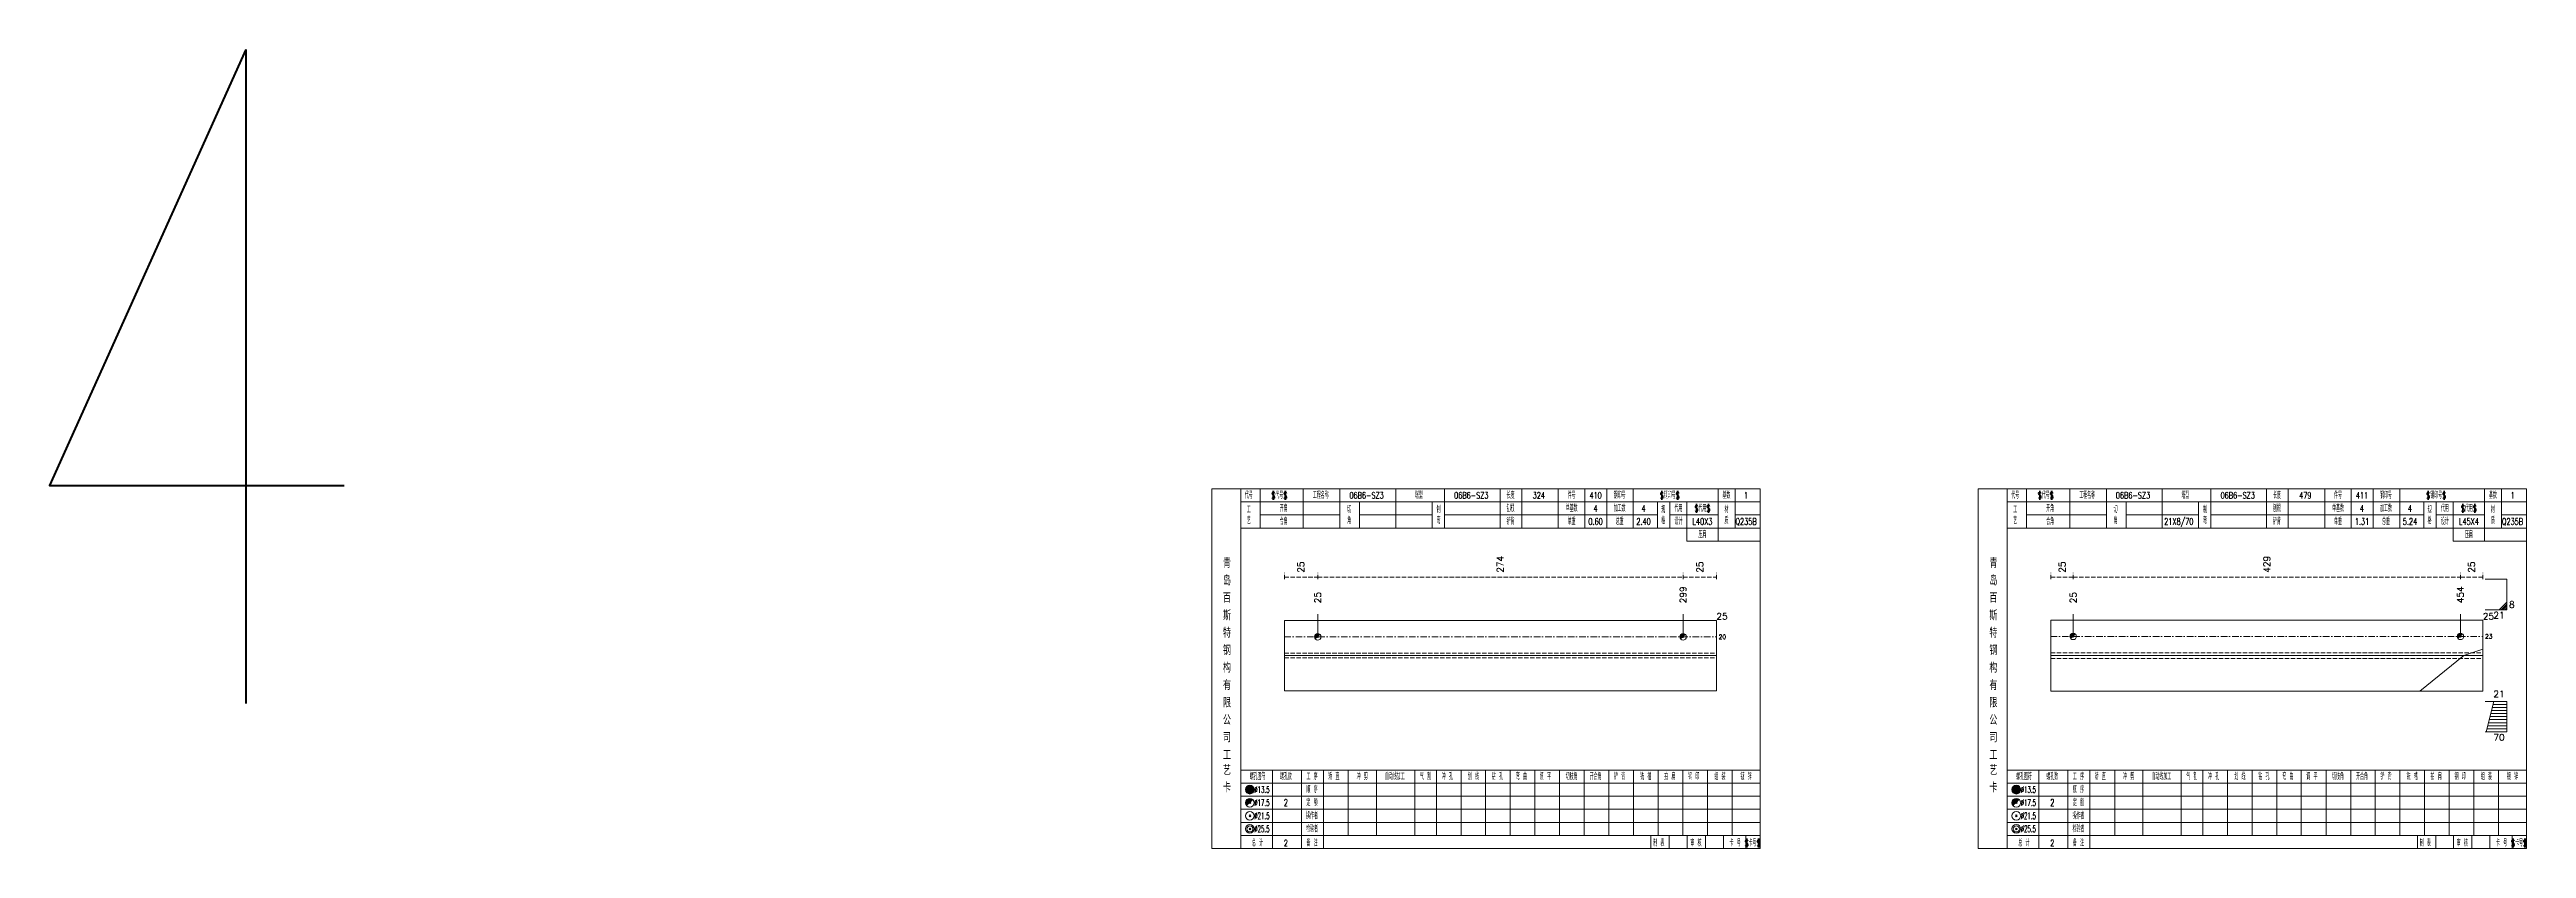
# Model space of a CAD drawing. Extents: x -533 to 8774, y 0 to 7979.
# Drawn here: x -533 to 603, y 5199 to 5566 of the extents above; entities that cross this region are included whole.
import ezdxf
from ezdxf.enums import TextEntityAlignment as Align

# ---------------------------------------------------------------- set-up
doc = ezdxf.new("R2010")
doc.units = 0
doc.header["$MEASUREMENT"] = 0
doc.linetypes.add('一点画线', pattern=[5.2, 3, -1, 0.2, -1])
doc.linetypes.add('虚线', pattern=[2.75, 2, -0.75])
doc.layers.get('0').update_dxf_attribs({"linetype": 'CONTINUOUS', "lineweight": 25})
for name, color, linetype, lineweight in [('1', 7, 'CONTINUOUS', 25), ('4', 7, 'CONTINUOUS', 25), ('5', 7, 'CONTINUOUS', 25)]:
    doc.layers.add(name, color=color, linetype=linetype, lineweight=lineweight)
doc.styles.get("Standard").update_dxf_attribs({"font": 'simplex.shx', "width": 0.7, "height": 3, "bigfont": 'gbhzfs.shx'})

# ---------------------------------------------------------------- blocks, each defined once
blk = doc.blocks.new('孔17.5')
at = {"layer": '5', "color": 7, "linetype": 'Continuous', "lineweight": 0}
for p, q in [((-0.2, -0.2), (0.2, 0.2)), ((-0.2, 0.2), (0.2, -0.2))]:
    blk.add_line(p, q, dxfattribs=at)
at = {"layer": '5', "color": 7, "linetype": 'Continuous', "lineweight": 13}
blk.add_circle((0, 0), 1, dxfattribs=at)
for radius in [0.9, 0.8, 0.7, 0.6, 0.5, 0.4, 0.3, 0.2, 0.1]:
    blk.add_arc((0, 0), radius, 45, 225, dxfattribs=at)

msp = doc.modelspace()

# ---------------------------------------------------------------- linework, layer by layer
at = {"color": 8, "linetype": '虚线', "lineweight": 9}
for p, q in [((33.3, 5322.5), (33.3, 5325.5)), ((33.3, 5323.5), (48.6, 5323.5)), ((48.6, 5322.5), (48.6, 5325.5)), ((48.6, 5322.5), (48.6, 5325.5)), ((48.6, 5323.5), (216.1, 5323.5)), ((216.1, 5322.5), (216.1, 5325.5)), ((216.1, 5322.5), (216.1, 5325.5)), ((216.1, 5323.5), (231.4, 5323.5)), ((231.4, 5322.5), (231.4, 5325.5)), ((384.7, 5322.5), (384.7, 5325.5)), ((384.7, 5323.5), (395, 5323.5)), ((395, 5322.5), (395, 5325.5)), ((395, 5322.5), (395, 5325.5)), ((395, 5323.5), (572.5, 5323.5)), ((572.5, 5322.5), (572.5, 5325.5)), ((572.5, 5322.5), (572.5, 5325.5)), ((572.5, 5323.5), (582.8, 5323.5)), ((582.8, 5322.5), (582.8, 5325.5))]:
    msp.add_line(p, q, dxfattribs=at)
at = {"color": 7, "linetype": 'Continuous', "lineweight": 13}
for p, q in [((593.8, 5322.5), (583.8, 5322.5)), ((593.8, 5308.5), (593.8, 5322.5)), ((48.6, 5296.1), (48.6, 5306.5)), ((216.1, 5296.1), (216.1, 5306.5)), ((395, 5296.3), (395, 5306.5)), ((572.5, 5296.3), (572.5, 5306.5)), ((593.8, 5308.5), (583.8, 5308.5)), ((590.3, 5308.5), (593.8, 5312)), ((591.2, 5308.5), (593.8, 5311.1)), ((592, 5308.5), (593.8, 5310.3)), ((592.9, 5308.5), (593.8, 5309.4)), ((574.1, 5287.5), (553.9, 5271.2)), ((582.8, 5290.4), (574.1, 5287.5)), ((593.8, 5266.5), (583.8, 5266.5)), ((587.8, 5266.5), (584.3, 5252.5)), ((593.8, 5258.1), (585.7, 5258.1)), ((593.8, 5259.5), (586, 5259.5)), ((593.8, 5260.9), (586.4, 5260.9)), ((593.8, 5262.3), (586.8, 5262.3)), ((593.8, 5263.7), (587.1, 5263.7)), ((593.8, 5265.1), (587.5, 5265.1)), ((593.8, 5266.5), (593.8, 5252.5)), ((593.8, 5252.5), (583.8, 5252.5)), ((593.8, 5253.9), (584.6, 5253.9)), ((593.8, 5255.3), (585, 5255.3)), ((593.8, 5256.7), (585.3, 5256.7))]:
    msp.add_line(p, q, dxfattribs=at)
at = {"color": 7, "linetype": 'Continuous', "lineweight": 18}
for p, q in [((33.3, 5303.6), (33.3, 5271.4)), ((33.3, 5303.6), (231.4, 5303.6)), ((231.4, 5303.6), (231.4, 5271.4)), ((384.7, 5303.8), (384.7, 5271.2)), ((384.7, 5303.8), (582.8, 5303.8)), ((582.8, 5303.8), (582.8, 5271.2)), ((33.3, 5287.5), (231.4, 5287.5)), ((384.7, 5287.5), (582.8, 5287.5))]:
    msp.add_line(p, q, dxfattribs=at)
at = {"color": 3, "linetype": '一点画线', "lineweight": 13}
for p, q in [((33.3, 5296.1), (231.4, 5296.1)), ((384.7, 5296.3), (582.8, 5296.3))]:
    msp.add_line(p, q, dxfattribs=at)
at = {"color": 1, "linetype": '虚线', "lineweight": 18}
for p, q in [((33.3, 5288.6), (231.4, 5288.6)), ((33.3, 5286.4), (231.4, 5286.4)), ((384.7, 5288.8), (582.8, 5288.8)), ((384.7, 5286.2), (582.8, 5286.2))]:
    msp.add_line(p, q, dxfattribs=at)
at = {"layer": '1', "color": 7, "linetype": 'Continuous', "lineweight": 18}
for p, q in [((33.3, 5271.4), (231.4, 5271.4)), ((384.7, 5271.2), (582.8, 5271.2))]:
    msp.add_line(p, q, dxfattribs=at)
at = {"layer": '4', "color": 1, "linetype": 'Continuous', "lineweight": 18}
for p, q in [((13.3, 5199), (13.3, 5364)), ((22.2, 5346), (22.2, 5364)), ((42, 5346), (42, 5364)), ((58.8, 5346), (58.8, 5364)), ((84.4, 5346), (84.4, 5364)), ((106.7, 5346), (106.7, 5364)), ((132.2, 5346), (132.2, 5364)), ((142.2, 5346), (142.2, 5364)), ((158.9, 5346), (158.9, 5364)), ((171.1, 5346), (171.1, 5364)), ((181.1, 5346), (181.1, 5364)), ((193.3, 5346), (193.3, 5364)), ((232.2, 5340), (232.2, 5364)), ((240, 5346), (240, 5364)), ((364.7, 5199), (364.7, 5364)), ((373.6, 5346), (373.6, 5364)), ((393.4, 5346), (393.4, 5364)), ((410.2, 5346), (410.2, 5364)), ((435.8, 5346), (435.8, 5364)), ((458.1, 5346), (458.1, 5364)), ((483.6, 5346), (483.6, 5364)), ((493.6, 5346), (493.6, 5364)), ((510.3, 5346), (510.3, 5364)), ((522.5, 5346), (522.5, 5364)), ((532.5, 5346), (532.5, 5364)), ((544.7, 5346), (544.7, 5364)), ((583.6, 5340), (583.6, 5364)), ((591.4, 5346), (591.4, 5364)), ((13.3, 5358), (251.4, 5358)), ((22.2, 5352), (58.8, 5352)), ((67.8, 5346), (67.8, 5358)), ((67.8, 5352), (101.1, 5352)), ((101.1, 5346), (101.1, 5358)), ((106.7, 5352), (204.4, 5352)), ((204.4, 5346), (204.4, 5358)), ((210, 5346), (210, 5358)), ((210, 5352), (232.2, 5352)), ((217.8, 5340), (217.8, 5358)), ((240, 5352), (251.4, 5352)), ((364.7, 5358), (602.8, 5358)), ((373.6, 5352), (410.2, 5352)), ((419.2, 5346), (419.2, 5358)), ((419.2, 5352), (452.5, 5352)), ((452.5, 5346), (452.5, 5358)), ((458.1, 5352), (555.8, 5352)), ((555.8, 5346), (555.8, 5358)), ((561.4, 5346), (561.4, 5358)), ((561.4, 5352), (583.6, 5352)), ((569.2, 5340), (569.2, 5358)), ((591.4, 5352), (602.8, 5352)), ((13.3, 5346), (251.4, 5346)), ((217.8, 5340), (251.4, 5340)), ((364.7, 5346), (602.8, 5346)), ((569.2, 5340), (602.8, 5340)), ((13.3, 5235), (251.4, 5235)), ((13.3, 5229), (251.4, 5229)), ((27.8, 5199), (27.8, 5235)), ((41.1, 5199), (41.1, 5235)), ((51.2, 5199), (51.2, 5235)), ((62.6, 5205), (62.6, 5235)), ((75.5, 5205), (75.5, 5235)), ((93.1, 5205), (93.1, 5235)), ((103, 5205), (103, 5235)), ((114.3, 5205), (114.3, 5235)), ((125.6, 5205), (125.6, 5235)), ((136.9, 5205), (136.9, 5235)), ((148.1, 5205), (148.1, 5235)), ((159.5, 5205), (159.5, 5235)), ((170.8, 5205), (170.8, 5235)), ((182.1, 5205), (182.1, 5235)), ((193.4, 5205), (193.4, 5235)), ((204.7, 5205), (204.7, 5235)), ((216, 5205), (216, 5235)), ((227.3, 5205), (227.3, 5235)), ((238.6, 5205), (238.6, 5235)), ((364.7, 5235), (602.8, 5235)), ((364.7, 5229), (602.8, 5229)), ((379.2, 5199), (379.2, 5235)), ((392.5, 5199), (392.5, 5235)), ((402.6, 5199), (402.6, 5235)), ((414, 5205), (414, 5235)), ((426.9, 5205), (426.9, 5235)), ((444.5, 5205), (444.5, 5235)), ((454.4, 5205), (454.4, 5235)), ((465.7, 5205), (465.7, 5235)), ((477, 5205), (477, 5235)), ((488.3, 5205), (488.3, 5235)), ((499.5, 5205), (499.5, 5235)), ((510.9, 5205), (510.9, 5235)), ((522.2, 5205), (522.2, 5235)), ((533.5, 5205), (533.5, 5235)), ((544.8, 5205), (544.8, 5235)), ((556.1, 5205), (556.1, 5235)), ((567.4, 5205), (567.4, 5235)), ((578.7, 5205), (578.7, 5235)), ((590, 5205), (590, 5235)), ((13.3, 5223), (251.4, 5223)), ((13.3, 5217), (251.4, 5217)), ((364.7, 5223), (602.8, 5223)), ((364.7, 5217), (602.8, 5217)), ((13.3, 5211), (251.4, 5211)), ((13.3, 5205), (251.4, 5205)), ((201.4, 5199), (201.4, 5205)), ((209.8, 5199), (209.8, 5205)), ((218, 5199), (218, 5205)), ((226.4, 5199), (226.4, 5205)), ((234.6, 5199), (234.6, 5205)), ((244.9, 5199), (244.9, 5205)), ((364.7, 5211), (602.8, 5211)), ((364.7, 5205), (602.8, 5205)), ((552.8, 5199), (552.8, 5205)), ((561.2, 5199), (561.2, 5205)), ((569.4, 5199), (569.4, 5205)), ((577.8, 5199), (577.8, 5205)), ((586, 5199), (586, 5205)), ((596.3, 5199), (596.3, 5205))]:
    msp.add_line(p, q, dxfattribs=at)
at = {"layer": '4', "color": 7, "linetype": 'Continuous', "lineweight": 13}
for p, q in [((17.3, 5225.8), (17.7, 5226.2)), ((17.7, 5225.8), (17.3, 5226.2)), ((368.7, 5225.8), (369.1, 5226.2)), ((369.1, 5225.8), (368.7, 5226.2)), ((17.1, 5213.6), (17.9, 5214.4)), ((17.9, 5213.6), (17.1, 5214.4)), ((368.5, 5213.6), (369.3, 5214.4)), ((369.3, 5213.6), (368.5, 5214.4)), ((17.1, 5207.6), (17.9, 5208.4)), ((17.9, 5207.6), (17.1, 5208.4)), ((368.5, 5207.6), (369.3, 5208.4)), ((369.3, 5207.6), (368.5, 5208.4))]:
    msp.add_line(p, q, dxfattribs=at)
at = {"layer": '4', "color": 7, "linetype": 'Continuous', "lineweight": 0}
for p, q in [((17.1, 5219.6), (17.9, 5220.4)), ((17.1, 5220.4), (17.9, 5219.6)), ((368.5, 5219.6), (369.3, 5220.4)), ((368.5, 5220.4), (369.3, 5219.6))]:
    msp.add_line(p, q, dxfattribs=at)
at = {"layer": '4', "color": 1, "linetype": 'Continuous', "lineweight": 18}
for points in [[(0, 5364), (0, 5199), (251.4, 5199), (251.4, 5364)], [(351.4, 5364), (351.4, 5199), (602.8, 5199), (602.8, 5364)]]:
    msp.add_lwpolyline(points, close=True, dxfattribs=at)
at = {"layer": '4', "color": 7, "linetype": 'Continuous', "lineweight": 13}
for centre, radius in [((17.5, 5226), 2), ((17.5, 5226), 1.8), ((17.5, 5226), 1.6), ((17.5, 5226), 1.4), ((17.5, 5226), 1.2), ((17.5, 5226), 1), ((17.5, 5226), 0.8), ((17.5, 5226), 0.6), ((17.5, 5226), 0.4), ((17.5, 5226), 0.2), ((368.9, 5226), 2), ((368.9, 5226), 1.8), ((368.9, 5226), 1.6), ((368.9, 5226), 1.4), ((368.9, 5226), 1.2), ((368.9, 5226), 1), ((368.9, 5226), 0.8), ((368.9, 5226), 0.6), ((368.9, 5226), 0.4), ((368.9, 5226), 0.2), ((17.5, 5220), 2), ((17.5, 5214), 2), ((368.9, 5220), 2), ((368.9, 5214), 2), ((17.5, 5208), 2), ((17.5, 5208), 1.4), ((368.9, 5208), 2), ((368.9, 5208), 1.4)]:
    msp.add_circle(centre, radius, dxfattribs=at)
for centre, radius in [((17.5, 5220), 1.8), ((17.5, 5220), 1.6), ((17.5, 5220), 1.4), ((17.5, 5220), 1.2), ((17.5, 5220), 1), ((17.5, 5220), 0.8), ((17.5, 5220), 0.6), ((17.5, 5220), 0.4), ((17.5, 5220), 0.2), ((368.9, 5220), 1.8), ((368.9, 5220), 1.6), ((368.9, 5220), 1.4), ((368.9, 5220), 1.2), ((368.9, 5220), 1), ((368.9, 5220), 0.8), ((368.9, 5220), 0.6), ((368.9, 5220), 0.4), ((368.9, 5220), 0.2)]:
    msp.add_arc(centre, radius, 45, 225, dxfattribs=at)

# ---------------------------------------------------------------- block references
at = {"color": 7, "linetype": 'Continuous', "lineweight": 13, "xscale": 1.5, "yscale": 1.5, "zscale": 1.5}
for p in [(48.6, 5296.1), (216.1, 5296.1), (395, 5296.3), (572.5, 5296.3)]:
    msp.add_blockref('孔17.5', p, dxfattribs=at)

# ---------------------------------------------------------------- texts
at = {"color": 8, "linetype": 'Continuous', "lineweight": 9}
for s, p in [('25', (40.9, 5325.5)), ('274', (132.3, 5325.5)), ('25', (223.8, 5325.5)), ('25', (389.9, 5325.5)), ('429', (483.8, 5325.5)), ('25', (577.6, 5325.5))]:
    msp.add_text(s, height=3, rotation=90, dxfattribs=at).set_placement(p, align=Align.MIDDLE_LEFT)
at = {"color": 7, "linetype": 'Continuous', "lineweight": 13}
for s, p in [('25', (48.6, 5311.5)), ('299', (216.1, 5311.5)), ('25', (395, 5311.5)), ('454', (572.5, 5311.5))]:
    msp.add_text(s, height=3, rotation=90, dxfattribs=at).set_placement(p, align=Align.MIDDLE_LEFT)
for s, height, p in [('25', 3, (231.4, 5305.5)), ('25', 3, (582.8, 5305.5)), ('20', 2, (232.4, 5296.1)), ('23', 2, (583.8, 5296.3))]:
    msp.add_text(s, height=height, dxfattribs=at).set_placement(p, align=Align.MIDDLE_LEFT)
for s, p in [('21', (592.8, 5307.5)), ('70', (592.8, 5251.5))]:
    msp.add_text(s, height=3, dxfattribs=at).set_placement(p, align=Align.TOP_RIGHT)
msp.add_text('8', height=3, dxfattribs=at).set_placement((594.8, 5308.5), align=Align.BOTTOM_LEFT)
msp.add_text('21', height=3, dxfattribs=at).set_placement((592.8, 5267.5), align=Align.BOTTOM_RIGHT)
at = {"color": 0, "linetype": 'Continuous', "insert": (-559.8, 5565.5), "char_height": 300, "width": 15280.334, "attachment_point": 1}
msp.add_mtext('4', dxfattribs=at)
at = {"layer": '4', "color": 1, "linetype": 'Continuous', "lineweight": 13}
for s, height, width, p in [('代号', 3, 0.6, (17, 5361)), ('$代号$', 3, 0.6, (31, 5361)), ('工程名称', 3, 0.6, (50, 5361)), ('06B6-SZ3', 3, 0.6, (71, 5361)), ('塔型', 3, 0.6, (95, 5361)), ('06B6-SZ3', 3, 0.6, (119, 5361)), ('长度', 3, 0.6, (137, 5361)), ('324', 3, 0.6, (150, 5361)), ('件号', 3, 0.6, (165, 5361)), ('410', 3, 0.6, (176, 5361)), ('钢印号', 3, 0.6, (187, 5361)), ('$钢印号$', 3, 0.6, (210, 5361)), ('基数', 3, 0.6, (236, 5361)), ('1', 3, 0.6, (245, 5361)), ('代号', 3, 0.6, (368.4, 5361)), ('$代号$', 3, 0.6, (382.4, 5361)), ('工程名称', 3, 0.6, (401.4, 5361)), ('06B6-SZ3', 3, 0.6, (422.4, 5361)), ('塔型', 3, 0.6, (446.4, 5361)), ('06B6-SZ3', 3, 0.6, (470.4, 5361)), ('长度', 3, 0.6, (488.4, 5361)), ('479', 3, 0.6, (501.4, 5361)), ('件号', 3, 0.6, (516.4, 5361)), ('411', 3, 0.6, (527.4, 5361)), ('钢印号', 3, 0.6, (538.4, 5361)), ('$钢印号$', 3, 0.6, (561.4, 5361)), ('基数', 3, 0.6, (587.4, 5361)), ('1', 3, 0.6, (596.4, 5361)), ('工', 3, 0.6, (17, 5354.4)), ('艺', 3, 0.6, (17, 5349.4)), ('开角', 3, 0.6, (33, 5355)), ('合角', 3, 0.6, (33, 5349)), ('切', 3, 0.6, (63, 5354.4)), ('角', 3, 0.6, (63, 5349.4)), ('制', 3, 0.6, (104, 5354.4)), ('弯', 3, 0.6, (104, 5349.4)), ('刨根', 3, 0.6, (137, 5355)), ('铲背', 3, 0.6, (137, 5349)), ('单基数', 3, 0.6, (165, 5355)), ('单重', 3, 0.6, (165, 5349)), ('0.60', 3, 0.6, (176, 5349)), ('4', 3, 0.6, (176, 5355)), ('加工数', 3, 0.6, (187, 5355)), ('总重', 3, 0.6, (187, 5349)), ('2.40', 3, 0.6, (198, 5349)), ('4', 3, 0.6, (198, 5355)), ('规', 3, 0.6, (207, 5354.4)), ('格', 3, 0.6, (207, 5349.4)), ('代用', 3, 0.6, (214, 5355)), ('设计', 3, 0.6, (214, 5349)), ('L40X3', 3, 0.6, (225, 5349)), ('$代用$', 3, 0.6, (225, 5355)), ('材', 3, 0.6, (236, 5354.4)), ('质', 3, 0.6, (236, 5349.4)), ('Q235B', 3, 0.6, (245, 5349)), ('工', 3, 0.6, (368.4, 5354.4)), ('艺', 3, 0.6, (368.4, 5349.4)), ('开角', 3, 0.6, (384.4, 5355)), ('合角', 3, 0.6, (384.4, 5349)), ('切', 3, 0.6, (414.4, 5354.4)), ('角', 3, 0.6, (414.4, 5349.4)), ('21X8/70', 3, 0.6, (443.4, 5349)), ('制', 3, 0.6, (455.4, 5354.4)), ('弯', 3, 0.6, (455.4, 5349.4)), ('刨根', 3, 0.6, (488.4, 5355)), ('铲背', 3, 0.6, (488.4, 5349)), ('单基数', 3, 0.6, (516.4, 5355)), ('单重', 3, 0.6, (516.4, 5349)), ('1.31', 3, 0.6, (527.4, 5349)), ('4', 3, 0.6, (527.4, 5355)), ('加工数', 3, 0.6, (538.4, 5355)), ('总重', 3, 0.6, (538.4, 5349)), ('5.24', 3, 0.6, (549.4, 5349)), ('4', 3, 0.6, (549.4, 5355)), ('规', 3, 0.6, (558.4, 5354.4)), ('格', 3, 0.6, (558.4, 5349.4)), ('代用', 3, 0.6, (565.4, 5355)), ('设计', 3, 0.6, (565.4, 5349)), ('L45X4', 3, 0.6, (576.4, 5349)), ('$代用$', 3, 0.6, (576.4, 5355)), ('材', 3, 0.6, (587.4, 5354.4)), ('质', 3, 0.6, (587.4, 5349.4)), ('Q235B', 3, 0.6, (596.4, 5349)), ('压扁', 3, 0.6, (225, 5343)), ('压扁', 3, 0.6, (576.4, 5343)), ('青', 4.6, 0.8, (7, 5330)), ('青', 4.6, 0.8, (358.4, 5330)), ('百', 4.6, 0.8, (7, 5314)), ('岛', 4.6, 0.8, (7, 5322)), ('百', 4.6, 0.8, (358.4, 5314)), ('岛', 4.6, 0.8, (358.4, 5322)), ('斯', 4.6, 0.8, (7, 5306)), ('斯', 4.6, 0.8, (358.4, 5306)), ('特', 4.6, 0.8, (7, 5298)), ('钢', 4.6, 0.8, (7, 5290)), ('特', 4.6, 0.8, (358.4, 5298)), ('钢', 4.6, 0.8, (358.4, 5290)), ('构', 4.6, 0.8, (7, 5282)), ('构', 4.6, 0.8, (358.4, 5282)), ('有', 4.6, 0.8, (7, 5274)), ('有', 4.6, 0.8, (358.4, 5274)), ('公', 4.6, 0.8, (7, 5258)), ('限', 4.6, 0.8, (7, 5266)), ('公', 4.6, 0.8, (358.4, 5258)), ('限', 4.6, 0.8, (358.4, 5266)), ('司', 4.6, 0.8, (7, 5250)), ('司', 4.6, 0.8, (358.4, 5250)), ('工', 4.6, 0.8, (7, 5242)), ('艺', 4.6, 0.8, (7, 5235)), ('工', 4.6, 0.8, (358.4, 5242)), ('艺', 4.6, 0.8, (358.4, 5235)), ('卡', 4.6, 0.8, (7, 5227)), ('螺孔图符', 3, 0.6, (21, 5232)), ('%%C13.5', 3, 0.5, (23, 5226)), ('螺孔数', 3, 0.6, (34, 5232)), ('顺 序', 3, 0.6, (46, 5226)), ('工 序', 3, 0.6, (46, 5232)), ('矫 直', 3, 0.6, (56, 5232)), ('冲 剪', 3, 0.6, (69, 5232)), ('自动线加工', 3, 0.6, (84, 5232)), ('气 割', 3, 0.6, (98, 5232)), ('冲 孔', 3, 0.6, (108, 5232)), ('划 线', 3, 0.6, (120, 5232)), ('钻 孔', 3, 0.6, (131, 5232)), ('弯 曲', 3, 0.6, (142, 5232)), ('调 平', 3, 0.6, (153, 5232)), ('切肢角', 3, 0.6, (165, 5232)), ('开合角', 3, 0.6, (176, 5232)), ('铲 背', 3, 0.6, (187, 5232)), ('铣 槽', 3, 0.6, (199, 5232)), ('拍 扁', 3, 0.6, (210, 5232)), ('钢 印', 3, 0.6, (221, 5232)), ('组 装', 3, 0.6, (233, 5232)), ('镀 锌', 3, 0.6, (245, 5232)), ('卡', 4.6, 0.8, (358.4, 5227)), ('螺孔图符', 3, 0.6, (372.4, 5232)), ('%%C13.5', 3, 0.5, (374.4, 5226)), ('螺孔数', 3, 0.6, (385.4, 5232)), ('顺 序', 3, 0.6, (397.4, 5226)), ('工 序', 3, 0.6, (397.4, 5232)), ('矫 直', 3, 0.6, (407.4, 5232)), ('冲 剪', 3, 0.6, (420.4, 5232)), ('自动线加工', 3, 0.6, (435.4, 5232)), ('气 割', 3, 0.6, (449.4, 5232)), ('冲 孔', 3, 0.6, (459.4, 5232)), ('划 线', 3, 0.6, (471.4, 5232)), ('钻 孔', 3, 0.6, (482.4, 5232)), ('弯 曲', 3, 0.6, (493.4, 5232)), ('调 平', 3, 0.6, (504.4, 5232)), ('切肢角', 3, 0.6, (516.4, 5232)), ('开合角', 3, 0.6, (527.4, 5232)), ('铲 背', 3, 0.6, (538.4, 5232)), ('铣 槽', 3, 0.6, (550.4, 5232)), ('拍 扁', 3, 0.6, (561.4, 5232)), ('钢 印', 3, 0.6, (572.4, 5232)), ('组 装', 3, 0.6, (584.4, 5232)), ('镀 锌', 3, 0.6, (596.4, 5232)), ('%%C17.5', 3, 0.5, (23, 5220)), ('%%C21.5', 3, 0.5, (23, 5214)), ('2', 3.2, 0.6, (34, 5220)), ('定 额', 3, 0.6, (46, 5220)), ('操作者', 3, 0.6, (46, 5214)), ('%%C17.5', 3, 0.5, (374.4, 5220)), ('%%C21.5', 3, 0.5, (374.4, 5214)), ('2', 3.2, 0.6, (385.4, 5220)), ('定 额', 3, 0.6, (397.4, 5220)), ('操作者', 3, 0.6, (397.4, 5214)), ('总 计', 3, 0.6, (21, 5201.5)), ('%%C25.5', 3, 0.5, (23, 5208)), ('2', 3, 0.6, (34, 5201.5)), ('检验者', 3, 0.6, (46, 5208)), ('备 注', 3, 0.6, (46, 5201.5)), ('制 表', 3, 0.6, (205, 5201.5)), ('审 核', 3, 0.6, (222, 5201.5)), ('卡 号', 3, 0.6, (240, 5201.5)), ('$卡号$', 3, 0.6, (248, 5201.5)), ('总 计', 3, 0.6, (372.4, 5201.5)), ('%%C25.5', 3, 0.5, (374.4, 5208)), ('2', 3, 0.6, (385.4, 5201.5)), ('检验者', 3, 0.6, (397.4, 5208)), ('备 注', 3, 0.6, (397.4, 5201.5)), ('制 表', 3, 0.6, (556.4, 5201.5)), ('审 核', 3, 0.6, (573.4, 5201.5)), ('卡 号', 3, 0.6, (591.4, 5201.5)), ('$卡号$', 3, 0.6, (599.4, 5201.5))]:
    msp.add_text(s, height=height, dxfattribs=dict(at, width=width)).set_placement(p, align=Align.MIDDLE_CENTER)

doc.saveas('drawing.dxf')
